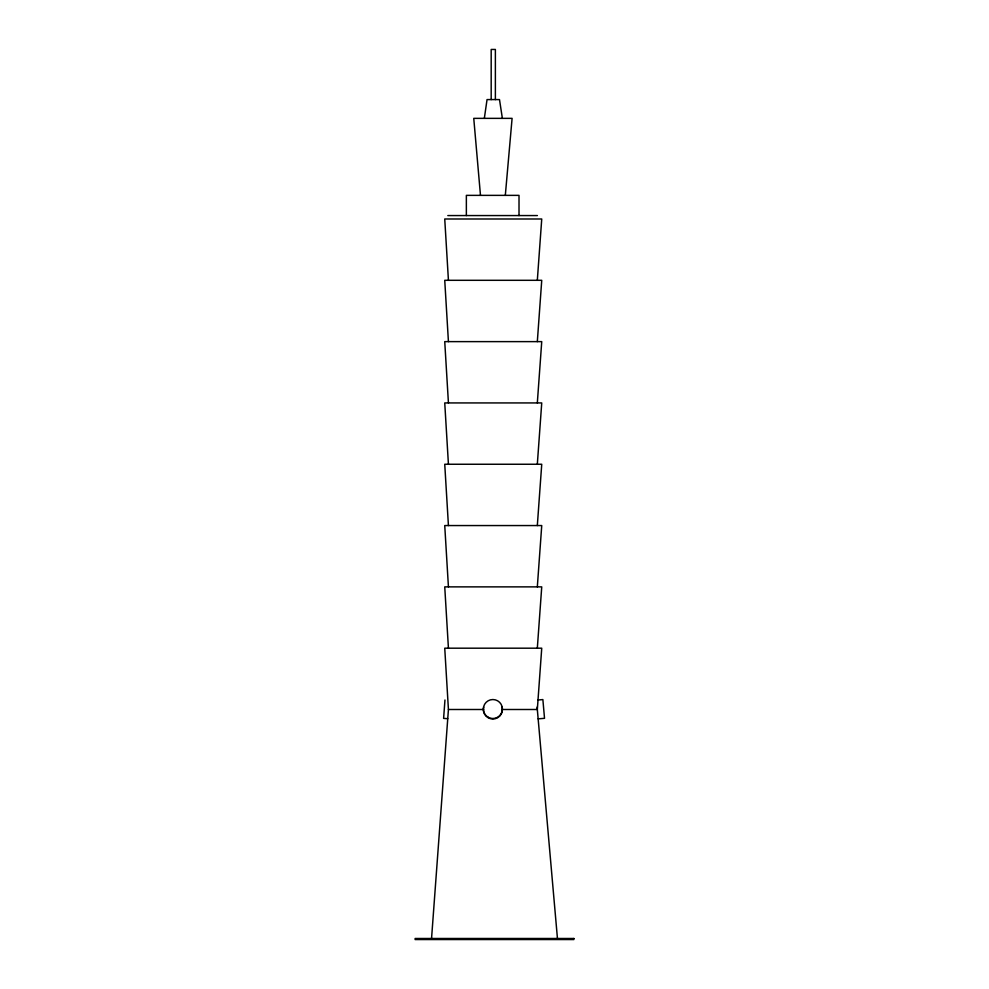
<?xml version="1.0" encoding="UTF-8"?>
<svg xmlns="http://www.w3.org/2000/svg" width="989" height="989" viewBox="0 0 989 989"><rect width="100%" height="100%" fill="white"/><g stroke="black" fill="none" stroke-linecap="round" stroke-linejoin="round"><path stroke-width="1.48" d="M537.324 280.307L541.737 218.989L444.741 218.989L448.425 280.307M537.324 341.625L541.737 280.307L444.741 280.307L448.425 341.625M537.324 402.931L541.737 341.625L444.741 341.625L448.425 402.931M537.324 464.249L541.737 402.931L444.741 402.931L448.425 464.249M537.324 525.555L541.737 464.249L444.741 464.249L448.425 525.555M537.324 586.873L541.737 525.555L444.741 525.555L448.425 586.873M537.324 648.191L541.737 586.873L444.741 586.873L448.425 648.191M444.963 700.002L443.604 718.385L447.745 718.694M431.55 938.487L448.425 709.496L444.741 648.191L541.737 648.191L537.324 709.496L502.078 709.496M505.317 195.365L512.092 118.359L473.756 118.359L480.481 195.365M484.338 118.359L487.045 99.58L499.494 99.58L502.375 118.359M537.781 700.027L542.874 699.582L544.519 718.311L538.152 718.867M447.807 215.565L537.398 215.565M448.425 709.496L483.683 709.496M537.114 707.073L557.45 938.487M519.015 215.565L519.015 195.365L466.363 195.365L466.363 215.565M495.378 99.58L495.378 49.45L491.187 49.45L491.187 99.58M502.091 707.036A9.544 9.507 0 0 1 492.881 719.003A9.544 9.507 0 0 1 483.67 707.036M573.88 938.487L415.12 938.487L415.12 939.55L573.88 939.55L573.88 938.487M488.109 717.26A9.544 9.507 0 0 0 502.412 709.039A9.544 9.507 0 0 0 488.109 700.805A9.544 9.507 0 0 0 488.109 717.26"/></g></svg>
